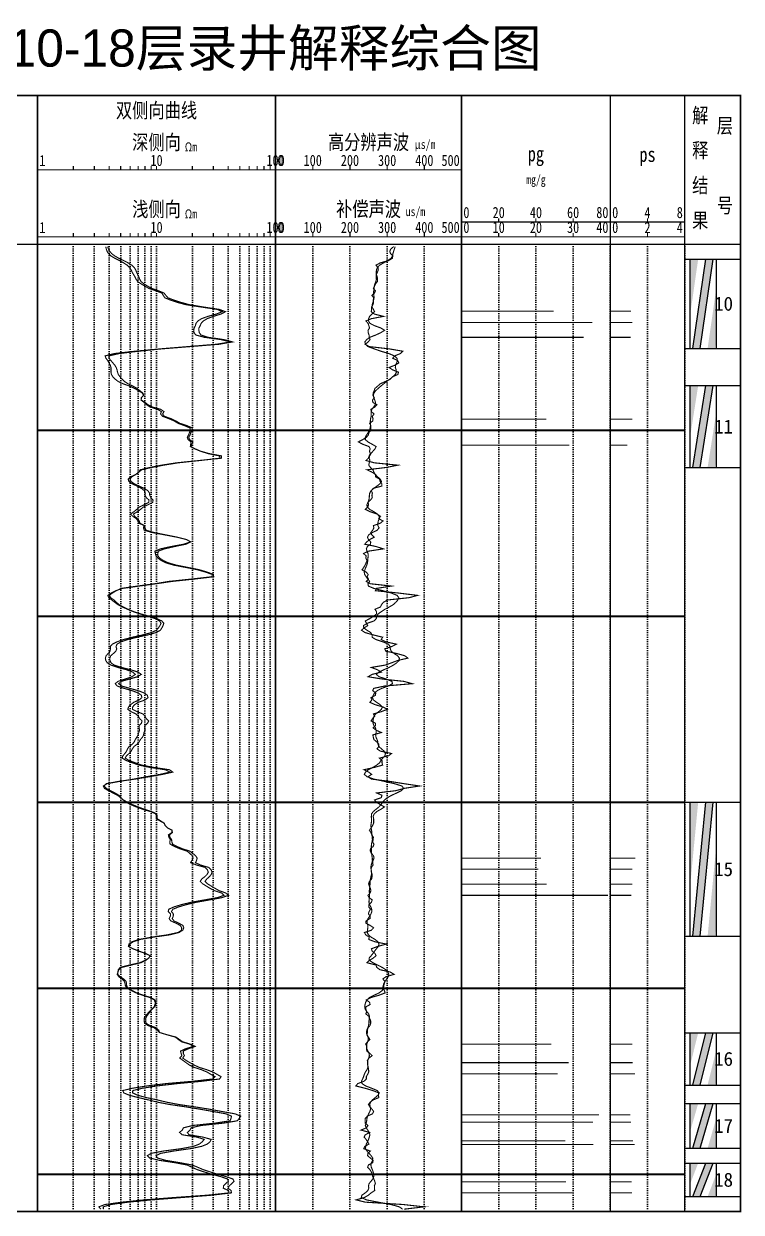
# Model space of a CAD drawing. Extents: x 0 to 339, y -260 to 59.
# Drawn here: x 146.3 to 339.2, y -260.2 to 59.3 of the extents above; entities that cross this region are included whole.
import ezdxf

# ---------------------------------------------------------------- set-up
doc = ezdxf.new("R2010")
doc.units = 0
doc.header["$MEASUREMENT"] = 0
doc.linetypes.add('DASHED', pattern=[0.75, 0.5, -0.25])
doc.linetypes.add('DOTX2', pattern=[0.5, 0, -0.5])
for name, color, linetype, true_color in [('OutFrame', 18, 'CONTINUOUS', 0x000000), ('pg1', 18, 'CONTINUOUS', 0x000000), ('pg2', 12, 'DOTX2', 0xba1419), ('ps1', 18, 'CONTINUOUS', 0x000000), ('ps2', 12, 'DOTX2', 0xba1419), ('层号', 12, 'CONTINUOUS', 0xba1419), ('浅侧向1', 240, 'DOTX2', 0xed1c24), ('深侧向1', 152, 'CONTINUOUS', 0x0072bc), ('补偿声波1', 18, 'CONTINUOUS', 0x000000), ('解释结果', 18, 'CONTINUOUS', 0x000000), ('高分辨声波1', 240, 'DASHED', 0xed1c24)]:
    doc.layers.add(name, color=color, linetype=linetype, true_color=true_color)
doc.layers.add('产状', color=1, linetype='CONTINUOUS')
doc.styles.add('diTxtStyle', font='宋体', dxfattribs={"width": 0.8})
doc.styles.add('kdcTxtStyle', font='宋体', dxfattribs={"width": 0.8})
doc.styles.add('隶书', font='隶书')
doc.styles.add('黑体', font='simhei_0.ttf', dxfattribs={"height": 4})

# ---------------------------------------------------------------- blocks, each defined once
blk = doc.blocks.new('CHY')
at = {"layer": '产状'}
h = blk.add_hatch(color=256, dxfattribs=at)
h.paths.add_polyline_path([(3.626, 1.001), (1.626, 1.001), (1.5, 0.928), (1.5, -0.227)])
h.paths.add_polyline_path([(7.626, 1.001), (5.626, 1.001), (2.162, -0.999), (4.162, -0.999)])
h.paths.add_polyline_path([(8.5, 0.35), (6.162, -0.999), (8.162, -0.999), (8.5, -0.804)])
for p, q in [((1.5, -1), (1.5, 1.001)), ((1.5, -1), (1.5, 1)), ((2.188, -1), (5.652, 1)), ((4.188, -1), (7.652, 1)), ((4.188, -1), (7.652, 1)), ((8.5, 1), (8.5, -1)), ((8.5, 1), (8.5, -1))]:
    blk.add_line(p, q, dxfattribs=at)

msp = doc.modelspace()

# ---------------------------------------------------------------- linework, layer by layer
at = {"layer": 'OutFrame', "const_width": 0.4, "elevation": 1}
for points in [[(0, 0), (339, 0), (339, 40), (0, 40), (0, 0)], [(120, 0), (150, 0), (150, 40), (120, 40), (120, 0)], [(150, 0), (214, 0), (214, 40), (150, 40), (150, 0)], [(214, 0), (264, 0), (264, 40), (214, 40), (214, 0)], [(264, 0), (304, 0), (304, 40), (264, 40), (264, 0)], [(304, 0), (324, 0), (324, 40), (304, 40), (304, 0)], [(324, 0), (339, 0), (339, 40), (324, 40), (324, 0)], [(0, 0), (339, 0), (339, -260), (0, -260), (0, 0)], [(120, 0), (150, 0), (150, -260), (120, -260), (120, 0)], [(150, 0), (214, 0), (214, -260), (150, -260), (150, 0)], [(214, 0), (264, 0), (264, -260), (214, -260), (214, 0)], [(264, 0), (304, 0), (304, -260), (264, -260), (264, 0)], [(304, 0), (324, 0), (324, -260), (304, -260), (304, 0)], [(324, 0), (339, 0), (339, -260), (324, -260), (324, 0)]]:
    msp.add_lwpolyline(points, dxfattribs=at)
at = {"layer": 'OutFrame', "color": 8, "linetype": 'DOTX2', "elevation": 1}
for points in [[(159.63, 0), (159.63, -260)], [(165.27, 0), (165.27, -260)], [(169.27, 0), (169.27, -260)], [(172.37, 0), (172.37, -260)], [(174.9, 0), (174.9, -260)], [(177.04, 0), (177.04, -260)], [(178.9, 0), (178.9, -260)], [(180.54, 0), (180.54, -260)], [(182, 0), (182, -260)], [(191.63, 0), (191.63, -260)], [(197.27, 0), (197.27, -260)], [(201.27, 0), (201.27, -260)], [(204.37, 0), (204.37, -260)], [(206.9, 0), (206.9, -260)], [(209.04, 0), (209.04, -260)], [(210.9, 0), (210.9, -260)], [(212.54, 0), (212.54, -260)], [(214, 0), (214, -260)], [(224, 0), (224, -260)], [(234, 0), (234, -260)], [(244, 0), (244, -260)], [(254, 0), (254, -260)], [(264, 0), (264, -260)], [(274, 0), (274, -260)], [(284, 0), (284, -260)], [(294, 0), (294, -260)], [(304, 0), (304, -260)], [(314, 0), (314, -260)], [(324, 0), (324, -260)]]:
    msp.add_lwpolyline(points, dxfattribs=at)
at = {"layer": 'OutFrame', "color": 7, "linetype": 'Continuous', "const_width": 0.6, "elevation": 1}
for points in [[(150, -50), (214, -50)], [(214, -50), (264, -50)], [(264, -50), (304, -50)], [(304, -50), (324, -50)], [(150, -100), (214, -100)], [(214, -100), (264, -100)], [(264, -100), (304, -100)], [(304, -100), (324, -100)], [(150, -150), (214, -150)], [(214, -150), (264, -150)], [(264, -150), (304, -150)], [(304, -150), (324, -150)], [(150, -200), (214, -200)], [(214, -200), (264, -200)], [(264, -200), (304, -200)], [(304, -200), (324, -200)], [(150, -250), (214, -250)], [(214, -250), (264, -250)], [(264, -250), (304, -250)], [(304, -250), (324, -250)]]:
    msp.add_lwpolyline(points, dxfattribs=at)
at = {"layer": 'pg1', "const_width": 0.3}
for points in [[(264, 2), (304, 2)], [(274, 2), (274, 3)], [(284, 2), (284, 3)], [(294, 2), (294, 3)], [(304, 2), (304, 3)]]:
    msp.add_lwpolyline(points, dxfattribs=at)
at = {"layer": 'pg1', "const_width": 0.3, "elevation": 1}
for points in [[(264, -21), (299.21, -21)], [(264, -25), (296.8, -25)], [(264, -50), (292.69, -50)], [(264, -165), (285.36, -165)], [(264, -175), (303.37, -175)], [(264, -215), (288.18, -215)], [(264, -220), (292.77, -220)], [(264, -223), (289.82, -223)], [(264, -234), (300.97, -234)], [(264, -236), (299.38, -236)], [(264, -241), (291.9, -241)], [(264, -242), (299.43, -242)], [(264, -250), (289.71, -250)], [(264, -252), (292.11, -252)], [(264, -255), (293.95, -255)]]:
    msp.add_lwpolyline(points, dxfattribs=at)
at = {"layer": 'pg2', "const_width": 0.3}
for points in [[(274, 6), (274, 7)], [(284, 6), (284, 7)], [(294, 6), (294, 7)], [(304, 6), (304, 7)], [(264, 6), (304, 6)]]:
    msp.add_lwpolyline(points, dxfattribs=at)
at = {"layer": 'pg2', "const_width": 0.3, "elevation": 1}
for points in [[(264, -18), (288.76, -18)], [(264, -47), (286.81, -47)], [(264, -54), (292.99, -54)], [(264, -168), (284.67, -168)], [(264, -172), (286.88, -172)]]:
    msp.add_lwpolyline(points, dxfattribs=at)
at = {"layer": 'ps1', "const_width": 0.3}
for points in [[(304, 2), (324, 2)], [(314, 2), (314, 3)], [(324, 2), (324, 3)]]:
    msp.add_lwpolyline(points, dxfattribs=at)
at = {"layer": 'ps1', "const_width": 0.3, "elevation": 1}
for points in [[(304, -18), (309.55, -18)], [(304, -21), (309.9, -21)], [(304, -25), (309.5, -25)], [(304, -47), (309.95, -47)], [(304, -50), (308.2, -50)], [(304, -54), (308.6, -54)], [(304, -165), (310.75, -165)], [(304, -168), (309.95, -168)], [(304, -172), (309.9, -172)], [(304, -175), (309.65, -175)], [(304, -215), (309.95, -215)], [(304, -220), (310.05, -220)], [(304, -223), (310.65, -223)], [(304, -234), (309.4, -234)], [(304, -236), (309.6, -236)], [(304, -241), (310.1, -241)], [(304, -242), (310.55, -242)], [(304, -250), (309.75, -250)], [(304, -252), (309.75, -252)], [(304, -255), (309.8, -255)]]:
    msp.add_lwpolyline(points, dxfattribs=at)
at = {"layer": 'ps2', "const_width": 0.3}
for points in [[(314, 6), (314, 7)], [(324, 6), (324, 7)], [(304, 6), (324, 6)]]:
    msp.add_lwpolyline(points, dxfattribs=at)
at = {"layer": '层号', "elevation": 1}
for points in [[(324, -4), (334, -4)], [(324, -28), (334, -28)], [(324, -38), (334, -38)], [(324, -60), (334, -60)], [(324, -150), (334, -150)], [(324, -186), (334, -186)], [(324, -212), (334, -212)], [(324, -226), (334, -226)], [(324, -231), (334, -231)], [(324, -243), (334, -243)], [(324, -247), (334, -247)], [(324, -256), (334, -256)]]:
    msp.add_lwpolyline(points, dxfattribs=at)
at = {"layer": '浅侧向1', "const_width": 0.3}
for points in [[(150, 2), (214, 2)], [(159.63, 2), (159.63, 3)], [(165.27, 2), (165.27, 3)], [(169.27, 2), (169.27, 3)], [(172.37, 2), (172.37, 3)], [(174.9, 2), (174.9, 3)], [(177.04, 2), (177.04, 3)], [(178.9, 2), (178.9, 3)], [(180.54, 2), (180.54, 3)], [(182, 2), (182, 3)], [(191.63, 2), (191.63, 3)], [(197.27, 2), (197.27, 3)], [(201.27, 2), (201.27, 3)], [(204.37, 2), (204.37, 3)], [(206.9, 2), (206.9, 3)], [(209.04, 2), (209.04, 3)], [(210.9, 2), (210.9, 3)], [(212.54, 2), (212.54, 3)], [(214, 2), (214, 3)]]:
    msp.add_lwpolyline(points, dxfattribs=at)
at = {"layer": '浅侧向1', "const_width": 0.3, "elevation": 1}
msp.add_lwpolyline([(168.36, -0.62), (168.48, -1.25), (168.71, -1.88), (169.06, -2.5), (169.73, -3.12), (170.78, -3.75), (172.04, -4.38), (173.16, -5), (174.12, -5.62), (174.78, -6.25), (175.17, -6.88), (175.45, -7.5), (175.82, -8.12), (176.2, -8.75), (176.49, -9.38), (176.92, -10), (177.82, -10.62), (178.91, -11.25), (179.95, -11.88), (181.84, -12.5), (183.43, -13.12), (183.82, -13.75), (184.24, -14.38), (185.73, -15), (187.58, -15.62), (189.98, -16.25), (194.11, -16.88), (198.31, -17.5), (199.64, -18.12), (198.11, -18.75), (195.81, -19.38), (194.08, -20), (193.12, -20.62), (192.62, -21.25), (192.45, -21.88), (192.11, -22.5), (192.01, -23.12), (192.08, -23.75), (192.56, -24.38), (194.82, -25), (199.37, -25.62), (201.87, -26.25), (198.09, -26.88), (190.46, -27.5), (182.95, -28.12), (176.19, -28.75), (170.61, -29.38), (168.19, -30), (168.39, -30.62), (168.88, -31.25), (169.22, -31.88), (169.56, -32.5), (169.76, -33.12), (169.77, -33.75), (169.75, -34.38), (169.87, -35), (170.27, -35.62), (170.88, -36.25), (171.69, -36.88), (173.02, -37.5), (174.78, -38.12), (176.11, -38.75), (177.19, -39.38), (178.19, -40), (178.5, -40.62), (177.85, -41.25), (177.9, -41.88), (178.93, -42.5), (179.7, -43.12), (180.9, -43.75), (183.16, -44.38), (184, -45), (183.62, -45.62), (184.11, -46.25), (185.88, -46.88), (187.21, -47.5), (188.25, -48.12), (190.16, -48.75), (191.61, -49.38), (191.53, -50), (191.21, -50.62), (191.03, -51.25), (190.65, -51.88), (190.91, -52.5), (191.73, -53.12), (191.48, -53.75), (191.24, -54.38), (192.4, -55), (193.85, -55.62), (196.06, -56.25), (199.42, -56.88), (199.47, -57.5), (193.56, -58.12), (187.37, -58.75), (183.35, -59.38), (180.19, -60), (177.63, -60.62), (177.2, -61.25), (176.4, -61.88), (175.06, -62.5), (174.38, -63.12), (174.56, -63.75), (175.45, -64.38), (176.76, -65), (177.96, -65.62), (178.75, -66.25), (178.98, -66.88), (178.91, -67.5), (179.27, -68.12), (179.97, -68.75), (179.91, -69.38), (178.72, -70), (177.4, -70.62), (176.7, -71.25), (175.93, -71.88), (175, -72.5), (175.63, -73.12), (176.54, -73.75), (177.06, -74.38), (177.36, -75), (178.64, -75.62), (178.49, -76.25), (178.71, -76.88), (180.95, -77.5), (184.25, -78.12), (187.54, -78.75), (190.09, -79.38), (191.14, -80), (189.33, -80.62), (185.92, -81.25), (183.04, -81.88), (181.53, -82.5), (181.68, -83.12), (181.85, -83.75), (182.41, -84.38), (183.22, -85), (184.48, -85.62), (186.65, -86.25), (189.91, -86.88), (193.04, -87.5), (195.16, -88.12), (196.98, -88.75), (196.9, -89.38), (191.33, -90), (185.39, -90.62), (181.53, -91.25), (176.86, -91.88), (172.53, -92.5), (171.19, -93.12), (170.11, -93.75), (169.31, -94.38), (169.68, -95), (170.54, -95.62), (171.22, -96.25), (171.95, -96.88), (173.07, -97.5), (174.38, -98.12), (175.86, -98.75), (177.81, -99.38), (180.09, -100), (182.09, -100.62), (183.43, -101.25), (183.96, -101.88), (183.75, -102.5), (183.43, -103.12), (183.04, -103.75), (181.85, -104.38), (179.73, -105), (176.79, -105.62), (174.25, -106.25), (172.46, -106.88), (171.37, -107.5), (171.11, -108.12), (171.29, -108.75), (171.07, -109.38), (170.41, -110), (169.68, -110.62), (169.44, -111.25), (169.48, -111.88), (169.76, -112.5), (170.61, -113.12), (172.56, -113.75), (175.08, -114.38), (177.04, -115), (177.91, -115.62), (176.88, -116.25), (174.69, -116.88), (172.5, -117.5), (171.83, -118.12), (172.64, -118.75), (174.84, -119.38), (177.09, -120), (178.69, -120.62), (179.54, -121.25), (179.7, -121.88), (178.92, -122.5), (177.12, -123.12), (176.11, -123.75), (175.58, -124.38), (175.53, -125), (176.77, -125.62), (178.33, -126.25), (178.9, -126.88), (179.24, -127.5), (179.9, -128.12), (179.58, -128.75), (178.86, -129.38), (178.86, -130), (178.91, -130.62), (178.64, -131.25), (178.52, -131.88), (178.24, -132.5), (177.66, -133.12), (177.34, -133.75), (176.81, -134.38), (175.94, -135), (175.52, -135.62), (175.18, -136.25), (174.62, -136.88), (173.92, -137.5), (173.57, -138.12), (174.56, -138.75), (176.26, -139.38), (177.98, -140), (181.21, -140.62), (185.47, -141.25), (186.38, -141.88), (183.62, -142.5), (180.1, -143.12), (176.28, -143.75), (171.84, -144.38), (168.47, -145), (167.87, -145.62), (168.48, -146.25), (169.64, -146.88), (170.81, -147.5), (171.89, -148.12), (172.44, -148.75), (172.97, -149.38), (173.83, -150), (175.04, -150.62), (176.58, -151.25), (178.3, -151.88), (180.4, -152.5), (181.82, -153.12), (181.96, -153.75), (181.91, -154.38), (182.9, -155), (184.03, -155.62), (184.3, -156.25), (184.99, -156.88), (186.19, -157.5), (186.15, -158.12), (185.18, -158.75), (185.3, -159.38), (185.72, -160), (185.56, -160.62), (185.65, -161.25), (186.83, -161.88), (188.27, -162.5), (190.2, -163.12), (190.95, -163.75), (191.62, -164.38), (191.83, -165), (191.5, -165.62), (191.17, -166.25), (192.8, -166.88), (195.06, -167.5), (195.66, -168.12), (195.92, -168.75), (195.61, -169.38), (194.99, -170), (194.16, -170.62), (193.74, -171.25), (194.36, -171.88), (195.36, -172.5), (196.36, -173.12), (197.57, -173.75), (199.45, -174.38), (200.17, -175), (198.39, -175.62), (194.88, -176.25), (191.34, -176.88), (188.73, -177.5), (186.7, -178.12), (185.3, -178.75), (185.14, -179.38), (185.77, -180), (185.71, -180.62), (185.4, -181.25), (185.82, -181.88), (187.22, -182.5), (188.38, -183.12), (188.77, -183.75), (188.71, -184.38), (187.78, -185), (185, -185.62), (180.77, -186.25), (177.21, -186.88), (175.39, -187.5), (174.58, -188.12), (174.43, -188.75), (175.69, -189.38), (177.3, -190), (179.01, -190.62), (180.31, -191.25), (179.89, -191.88), (178.91, -192.5), (177.53, -193.12), (174.71, -193.75), (172.25, -194.38), (171.69, -195), (171.63, -195.62), (171.55, -196.25), (172.2, -196.88), (173.17, -197.5), (173.79, -198.12), (173.95, -198.75), (173.96, -199.38), (174.4, -200), (175.44, -200.62), (176.69, -201.25), (178.49, -201.88), (180.49, -202.5), (181.56, -203.12), (181.8, -203.75), (181.77, -204.38), (181.48, -205), (180.82, -205.62), (180.28, -206.25), (179.84, -206.88), (179.36, -207.5), (179.08, -208.12), (179.13, -208.75), (179.17, -209.38), (180.17, -210), (181.9, -210.62), (182.58, -211.25), (182.82, -211.88), (184.82, -212.5), (187.06, -213.12), (187.85, -213.75), (188.73, -214.38), (190.88, -215), (191.93, -215.62), (189.83, -216.25), (188.46, -216.88), (188.61, -217.5), (188.81, -218.12), (188.24, -218.75), (189.09, -219.38), (189.96, -220), (190.82, -220.62), (192.09, -221.25), (194.04, -221.88), (195.56, -222.5), (196.58, -223.12), (197.73, -223.75), (197.14, -224.38), (191.75, -225), (184.57, -225.62), (179.46, -226.25), (175.45, -226.88), (172.92, -227.5), (173.19, -228.12), (174.7, -228.75), (177.08, -229.38), (179.8, -230), (182.29, -230.62), (185.59, -231.25), (189.88, -231.88), (193.69, -232.5), (197.19, -233.12), (200.68, -233.75), (202.16, -234.38), (202.02, -235), (201.78, -235.62), (197.73, -236.25), (191.72, -236.88), (189.24, -237.5), (188.92, -238.12), (188.18, -238.75), (188.9, -239.38), (192.85, -240), (194.81, -240.62), (194.3, -241.25), (193.52, -241.88), (191.91, -242.5), (188.59, -243.12), (183.83, -243.75), (180.5, -244.38), (179.54, -245), (180.18, -245.62), (182.72, -246.25), (186.92, -246.88), (190.22, -247.5), (191.55, -248.12), (192.92, -248.75), (194.87, -249.38), (196.87, -250), (199.22, -250.62), (201.06, -251.25), (201.29, -251.88), (200.59, -252.5), (200, -253.12), (199.97, -253.75), (201.36, -254.38), (201.48, -255), (195.73, -255.62), (186.76, -256.25), (178.75, -256.88), (172.67, -257.5), (168.15, -258.12), (166.51, -258.75), (167, -259.38)], dxfattribs=at)
at = {"layer": '深侧向1', "const_width": 0.3}
for points in [[(150, 20), (214, 20)], [(159.63, 20), (159.63, 21)], [(165.27, 20), (165.27, 21)], [(169.27, 20), (169.27, 21)], [(172.37, 20), (172.37, 21)], [(174.9, 20), (174.9, 21)], [(177.04, 20), (177.04, 21)], [(178.9, 20), (178.9, 21)], [(180.54, 20), (180.54, 21)], [(182, 20), (182, 21)], [(191.63, 20), (191.63, 21)], [(197.27, 20), (197.27, 21)], [(201.27, 20), (201.27, 21)], [(204.37, 20), (204.37, 21)], [(206.9, 20), (206.9, 21)], [(209.04, 20), (209.04, 21)], [(210.9, 20), (210.9, 21)], [(212.54, 20), (212.54, 21)], [(214, 20), (214, 21)]]:
    msp.add_lwpolyline(points, dxfattribs=at)
at = {"layer": '深侧向1', "const_width": 0.3, "elevation": 1}
msp.add_lwpolyline([(168.85, -0.62), (169.05, -1.25), (169.42, -1.88), (169.94, -2.5), (170.74, -3.12), (171.85, -3.75), (173.18, -4.38), (174.37, -5), (175.37, -5.62), (176.03, -6.25), (176.4, -6.88), (176.63, -7.5), (176.92, -8.12), (177.25, -8.75), (177.47, -9.38), (177.82, -10), (178.59, -10.62), (179.61, -11.25), (180.7, -11.88), (182.55, -12.5), (184.03, -13.12), (184.52, -13.75), (185.07, -14.38), (186.65, -15), (188.6, -15.62), (190.87, -16.25), (194.68, -16.88), (198.88, -17.5), (200.54, -18.12), (199.33, -18.75), (197.27, -19.38), (195.6, -20), (194.59, -20.62), (193.99, -21.25), (193.74, -21.88), (193.4, -22.5), (193.37, -23.12), (193.51, -23.75), (193.94, -24.38), (195.85, -25), (200.08, -25.62), (202.44, -26.25), (198.75, -26.88), (191.05, -27.5), (183.34, -28.12), (177.08, -28.75), (171.91, -29.38), (169.25, -30), (169.19, -30.62), (169.73, -31.25), (170.25, -31.88), (170.78, -32.5), (171.16, -33.12), (171.38, -33.75), (171.52, -34.38), (171.73, -35), (172.18, -35.62), (172.77, -36.25), (173.38, -36.88), (174.32, -37.5), (175.67, -38.12), (176.75, -38.75), (177.55, -39.38), (178.35, -40), (178.57, -40.62), (177.95, -41.25), (177.84, -41.88), (178.67, -42.5), (179.31, -43.12), (180.28, -43.75), (182.34, -44.38), (183.29, -45), (183.09, -45.62), (183.65, -46.25), (185.35, -46.88), (186.76, -47.5), (187.77, -48.12), (189.52, -48.75), (191, -49.38), (191.12, -50), (190.84, -50.62), (190.62, -51.25), (190.26, -51.88), (190.49, -52.5), (191.25, -53.12), (191.19, -53.75), (191.09, -54.38), (192.3, -55), (193.82, -55.62), (195.8, -56.25), (198.87, -56.88), (199.13, -57.5), (193.66, -58.12), (187.76, -58.75), (183.89, -59.38), (180.63, -60), (177.99, -60.62), (177.26, -61.25), (176.45, -61.88), (175.37, -62.5), (174.88, -63.12), (175.14, -63.75), (176.03, -64.38), (177.32, -65), (178.69, -65.62), (179.69, -66.25), (180.12, -66.88), (180.18, -67.5), (180.49, -68.12), (181.07, -68.75), (180.96, -69.38), (179.75, -70), (178.49, -70.62), (177.71, -71.25), (176.88, -71.88), (175.8, -72.5), (176.09, -73.12), (176.87, -73.75), (177.35, -74.38), (177.56, -75), (178.79, -75.62), (178.88, -76.25), (179.21, -76.88), (181.38, -77.5), (184.52, -78.12), (187.62, -78.75), (190.06, -79.38), (191.23, -80), (189.91, -80.62), (186.84, -81.25), (184.12, -81.88), (182.45, -82.5), (182.35, -83.12), (182.38, -83.75), (182.87, -84.38), (183.78, -85), (185.14, -85.62), (187.3, -86.25), (190.44, -86.88), (193.54, -87.5), (195.62, -88.12), (197.31, -88.75), (197.36, -89.38), (192.09, -90), (186.19, -90.62), (181.89, -91.25), (177.31, -91.88), (172.88, -92.5), (171.05, -93.12), (169.8, -93.75), (168.91, -94.38), (169.15, -95), (169.97, -95.62), (170.79, -96.25), (171.62, -96.88), (172.82, -97.5), (174.23, -98.12), (175.74, -98.75), (177.64, -99.38), (179.75, -100), (181.6, -100.62), (182.82, -101.25), (183.21, -101.88), (182.92, -102.5), (182.49, -103.12), (181.95, -103.75), (180.62, -104.38), (178.32, -105), (175.54, -105.62), (173.14, -106.25), (171.34, -106.88), (170.1, -107.5), (169.58, -108.12), (169.62, -108.75), (169.48, -109.38), (169.02, -110), (168.43, -110.62), (168.25, -111.25), (168.35, -111.88), (168.75, -112.5), (169.74, -113.12), (171.62, -113.75), (173.96, -114.38), (175.6, -115), (176.29, -115.62), (175.4, -116.25), (173.55, -116.88), (171.63, -117.5), (170.9, -118.12), (171.43, -118.75), (173.31, -119.38), (175.45, -120), (177.07, -120.62), (177.94, -121.25), (178.05, -121.88), (177.31, -122.5), (175.88, -123.12), (175.02, -123.75), (174.48, -124.38), (174.27, -125), (175.12, -125.62), (176.46, -126.25), (177.09, -126.88), (177.47, -127.5), (178.11, -128.12), (177.95, -128.75), (177.33, -129.38), (177.33, -130), (177.42, -130.62), (177.23, -131.25), (177.01, -131.88), (176.7, -132.5), (176.29, -133.12), (176.02, -133.75), (175.5, -134.38), (174.63, -135), (174.21, -135.62), (173.94, -136.25), (173.5, -136.88), (172.94, -137.5), (172.77, -138.12), (173.79, -138.75), (175.49, -139.38), (177.24, -140), (180.19, -140.62), (184.34, -141.25), (185.65, -141.88), (182.97, -142.5), (179.35, -143.12), (175.99, -143.75), (172.07, -144.38), (168.69, -145), (167.68, -145.62), (167.99, -146.25), (169.09, -146.88), (170.3, -147.5), (171.51, -148.12), (172.33, -148.75), (173.12, -149.38), (174.2, -150), (175.49, -150.62), (177.03, -151.25), (178.75, -151.88), (180.68, -152.5), (182.04, -153.12), (182.17, -153.75), (182.15, -154.38), (183.1, -155), (184.1, -155.62), (184.32, -156.25), (184.91, -156.88), (186.1, -157.5), (186.3, -158.12), (185.5, -158.75), (185.59, -159.38), (186.05, -160), (186.11, -160.62), (186.31, -161.25), (187.5, -161.88), (188.97, -162.5), (190.91, -163.12), (191.76, -163.75), (192.52, -164.38), (192.92, -165), (192.76, -165.62), (192.47, -166.25), (193.87, -166.88), (196.03, -167.5), (196.65, -168.12), (196.94, -168.75), (196.72, -169.38), (196.22, -170), (195.51, -170.62), (195.06, -171.25), (195.66, -171.88), (196.67, -172.5), (197.71, -173.12), (198.81, -173.75), (200.6, -174.38), (201.35, -175), (199.65, -175.62), (196.22, -176.25), (192.71, -176.88), (190.07, -177.5), (187.95, -178.12), (186.39, -178.75), (186.01, -179.38), (186.51, -180), (186.5, -180.62), (186.23, -181.25), (186.67, -181.88), (187.99, -182.5), (189.1, -183.12), (189.33, -183.75), (189.06, -184.38), (188.05, -185), (185.62, -185.62), (181.15, -186.25), (177.53, -186.88), (175.7, -187.5), (174.81, -188.12), (174.55, -188.75), (175.63, -189.38), (177.21, -190), (178.94, -190.62), (180.25, -191.25), (179.95, -191.88), (179.11, -192.5), (177.82, -193.12), (175.21, -193.75), (172.67, -194.38), (171.87, -195), (171.65, -195.62), (171.41, -196.25), (171.85, -196.88), (172.69, -197.5), (173.32, -198.12), (173.55, -198.75), (173.65, -199.38), (174.17, -200), (175.28, -200.62), (176.55, -201.25), (178.27, -201.88), (180.24, -202.5), (181.37, -203.12), (181.65, -203.75), (181.59, -204.38), (181.34, -205), (180.68, -205.62), (180.07, -206.25), (179.52, -206.88), (178.99, -207.5), (178.65, -208.12), (178.68, -208.75), (178.77, -209.38), (179.68, -210), (181.35, -210.62), (182.22, -211.25), (182.78, -211.88), (184.86, -212.5), (187.23, -213.12), (188.14, -213.75), (188.99, -214.38), (191.04, -215), (192.37, -215.62), (190.57, -216.25), (189.19, -216.88), (189.2, -217.5), (189.48, -218.12), (189.06, -218.75), (189.92, -219.38), (191, -220), (192.07, -220.62), (193.46, -221.25), (195.47, -221.88), (197.14, -222.5), (198.23, -223.12), (199.35, -223.75), (198.96, -224.38), (194.12, -225), (187.63, -225.62), (182.12, -226.25), (178.13, -226.88), (175.61, -227.5), (175.57, -228.12), (176.92, -228.75), (179.27, -229.38), (182.17, -230), (184.74, -230.62), (188.04, -231.25), (192.34, -231.88), (196.2, -232.5), (199.59, -233.12), (203.11, -233.75), (204.64, -234.38), (204.23, -235), (203.72, -235.62), (199.98, -236.25), (193.99, -236.88), (191.33, -237.5), (191, -238.12), (190.29, -238.75), (190.74, -239.38), (194.47, -240), (196.69, -240.62), (196.4, -241.25), (195.64, -241.88), (194.09, -242.5), (191.04, -243.12), (186.63, -243.75), (183.08, -244.38), (181.86, -245), (182.27, -245.62), (184.44, -246.25), (188.27, -246.88), (191.56, -247.5), (193.1, -248.12), (194.54, -248.75), (196.5, -249.38), (198.43, -250), (200.68, -250.62), (202.51, -251.25), (202.85, -251.88), (202.21, -252.5), (201.55, -253.12), (201.2, -253.75), (202.08, -254.38), (202.11, -255), (196.87, -255.62), (188.76, -256.25), (180.64, -256.88), (174.3, -257.5), (169.73, -258.12), (167.67, -258.75), (167.72, -259.38)], dxfattribs=at)
at = {"layer": '补偿声波1', "const_width": 0.3}
for points in [[(214, 2), (264, 2)], [(224, 2), (224, 3)], [(234, 2), (234, 3)], [(244, 2), (244, 3)], [(254, 2), (254, 3)], [(264, 2), (264, 3)]]:
    msp.add_lwpolyline(points, dxfattribs=at)
at = {"layer": '补偿声波1', "const_width": 0.3, "elevation": 1}
msp.add_lwpolyline([(246.17, -0.62), (245.96, -1.25), (245.74, -1.88), (245.56, -2.5), (245.47, -3.12), (245.06, -3.75), (244.15, -4.38), (243.03, -5), (241.97, -5.62), (241.38, -6.25), (241.13, -6.88), (241.07, -7.5), (241.04, -8.12), (241.06, -8.75), (241.12, -9.38), (240.98, -10), (240.7, -10.62), (240.55, -11.25), (240.48, -11.88), (240.4, -12.5), (240.34, -13.12), (240.44, -13.75), (240.47, -14.38), (240.35, -15), (240.19, -15.62), (239.97, -16.25), (239.95, -16.88), (240.31, -17.5), (240.61, -18.12), (239.91, -18.75), (239.29, -19.38), (239.02, -20), (239, -20.62), (239.38, -21.25), (240.6, -21.88), (242.3, -22.5), (243.32, -23.12), (242.32, -23.75), (240.96, -24.38), (239.35, -25), (238.49, -25.62), (238.01, -26.25), (238.18, -26.88), (238.87, -27.5), (240.54, -28.12), (242.34, -28.75), (244.49, -29.38), (245.94, -30), (246.65, -30.62), (246.75, -31.25), (246.57, -31.88), (246.28, -32.5), (246.2, -33.12), (246.43, -33.75), (246.49, -34.38), (246.18, -35), (245.53, -35.62), (244.72, -36.25), (243.85, -36.88), (243.08, -37.5), (242.32, -38.12), (241.58, -38.75), (240.91, -39.38), (240.46, -40), (240.29, -40.62), (240.41, -41.25), (240.67, -41.88), (240.87, -42.5), (240.8, -43.12), (240.36, -43.75), (239.9, -44.38), (239.7, -45), (239.72, -45.62), (239.71, -46.25), (239.54, -46.88), (239.48, -47.5), (239.5, -48.12), (239.52, -48.75), (239.44, -49.38), (239.24, -50), (238.9, -50.62), (238.47, -51.25), (238.13, -51.88), (238.13, -52.5), (238.83, -53.12), (239.96, -53.75), (241.04, -54.38), (240.74, -55), (240.18, -55.62), (239.65, -56.25), (239.3, -56.88), (239.16, -57.5), (239.37, -58.12), (239.19, -58.75), (239.06, -59.38), (239.51, -60), (240.17, -60.62), (240.43, -61.25), (240.79, -61.88), (241.42, -62.5), (242.17, -63.12), (242.47, -63.75), (242.06, -64.38), (241.27, -65), (240.37, -65.62), (239.67, -66.25), (239.32, -66.88), (239.23, -67.5), (239.19, -68.12), (239.11, -68.75), (238.85, -69.38), (238.56, -70), (238.63, -70.62), (239.29, -71.25), (240.43, -71.88), (241.37, -72.5), (241.84, -73.12), (241.89, -73.75), (241.62, -74.38), (241.52, -75), (241.5, -75.62), (241.84, -76.25), (241.29, -76.88), (240.03, -77.5), (239.02, -78.12), (238.71, -78.75), (238.99, -79.38), (239.59, -80), (239.51, -80.62), (238.67, -81.25), (238.41, -81.88), (238.58, -82.5), (238.86, -83.12), (238.91, -83.75), (238.83, -84.38), (238.78, -85), (238.71, -85.62), (238.53, -86.25), (238.25, -86.88), (238.01, -87.5), (237.83, -88.12), (237.97, -88.75), (238.35, -89.38), (238.83, -90), (239.29, -90.62), (238.85, -91.25), (238.97, -91.88), (240.42, -92.5), (242.81, -93.12), (245.14, -93.75), (246.67, -94.38), (247.15, -95), (246.87, -95.62), (246.34, -96.25), (245.63, -96.88), (244.57, -97.5), (243.41, -98.12), (242.43, -98.75), (241.56, -99.38), (241.16, -100), (241.08, -100.62), (240.47, -101.25), (238.68, -101.88), (237.63, -102.5), (237.71, -103.12), (238.59, -103.75), (239.6, -104.38), (239.96, -105), (239.95, -105.62), (240.97, -106.25), (242.9, -106.88), (244.35, -107.5), (244.82, -108.12), (244.85, -108.75), (245.08, -109.38), (245.88, -110), (246.82, -110.62), (247.29, -111.25), (247.21, -111.88), (246.58, -112.5), (245.69, -113.12), (244.53, -113.75), (243.1, -114.38), (241.76, -115), (241.12, -115.62), (241.82, -116.25), (243.77, -116.88), (245.29, -117.5), (245.45, -118.12), (244.27, -118.75), (242.55, -119.38), (241.33, -120), (240.62, -120.62), (240.27, -121.25), (240.04, -121.88), (240.31, -122.5), (241.16, -123.12), (242.11, -123.75), (242.7, -124.38), (242.46, -125), (241.77, -125.62), (240.93, -126.25), (240.43, -126.88), (240.3, -127.5), (240.19, -128.12), (240.21, -128.75), (240.45, -129.38), (240.85, -130), (241.03, -130.62), (241.04, -131.25), (240.92, -131.88), (241, -132.5), (241.28, -133.12), (241.49, -133.75), (241.55, -134.38), (241.74, -135), (242.47, -135.62), (243.18, -136.25), (243.54, -136.88), (243.41, -137.5), (242.83, -138.12), (242.33, -138.75), (241.97, -139.38), (241.2, -140), (240.18, -140.62), (238.96, -141.25), (238.19, -141.88), (237.85, -142.5), (238.62, -143.12), (240.38, -143.75), (243.28, -144.38), (245.99, -145), (247.97, -145.62), (248.42, -146.25), (247.79, -146.88), (246.58, -147.5), (245.22, -148.12), (244.09, -148.75), (243.29, -149.38), (242.79, -150), (242.35, -150.62), (241.8, -151.25), (241.01, -151.88), (240.26, -152.5), (239.81, -153.12), (239.76, -153.75), (239.77, -154.38), (239.81, -155), (239.72, -155.62), (239.63, -156.25), (239.7, -156.88), (239.8, -157.5), (239.89, -158.12), (239.92, -158.75), (239.97, -159.38), (240.05, -160), (239.94, -160.62), (239.8, -161.25), (239.74, -161.88), (239.77, -162.5), (239.8, -163.12), (239.83, -163.75), (239.91, -164.38), (240.01, -165), (240.04, -165.62), (239.92, -166.25), (239.71, -166.88), (239.62, -167.5), (239.71, -168.12), (239.8, -168.75), (239.78, -169.38), (239.64, -170), (239.52, -170.62), (239.41, -171.25), (239.4, -171.88), (239.36, -172.5), (239.29, -173.12), (239.21, -173.75), (239.23, -174.38), (239.26, -175), (239.23, -175.62), (239.15, -176.25), (239.11, -176.88), (239.25, -177.5), (239.61, -178.12), (239.84, -178.75), (239.87, -179.38), (239.66, -180), (239.29, -180.62), (238.87, -181.25), (238.64, -181.88), (238.62, -182.5), (238.83, -183.12), (238.8, -183.75), (238.71, -184.38), (238.66, -185), (238.96, -185.62), (239.68, -186.25), (240.77, -186.88), (241.51, -187.5), (241.81, -188.12), (241.64, -188.75), (241.11, -189.38), (240.64, -190), (240.2, -190.62), (239.7, -191.25), (239.15, -191.88), (239.24, -192.5), (240.19, -193.12), (241.43, -193.75), (242.66, -194.38), (243.61, -195), (244.21, -195.62), (244.44, -196.25), (244.3, -196.88), (243.88, -197.5), (243.45, -198.12), (243.21, -198.75), (243.1, -199.38), (243, -200), (242.66, -200.62), (241.83, -201.25), (240.47, -201.88), (239.25, -202.5), (238.55, -203.12), (238.23, -203.75), (238.06, -204.38), (237.97, -205), (238.1, -205.62), (238.51, -206.25), (239.03, -206.88), (239.25, -207.5), (239.22, -208.12), (239.12, -208.75), (239.11, -209.38), (239, -210), (238.8, -210.62), (238.53, -211.25), (238.46, -211.88), (238.55, -212.5), (238.87, -213.12), (238.93, -213.75), (238.77, -214.38), (238.52, -215), (238.47, -215.62), (238.54, -216.25), (238.83, -216.88), (239.13, -217.5), (239.24, -218.12), (239.04, -218.75), (238.78, -219.38), (238.71, -220), (238.77, -220.62), (238.84, -221.25), (238.59, -221.88), (238.16, -222.5), (237.88, -223.12), (237.67, -223.75), (237.41, -224.38), (237.1, -225), (237.26, -225.62), (238.23, -226.25), (239.87, -226.88), (241.33, -227.5), (241.9, -228.12), (241.54, -228.75), (240.8, -229.38), (240.05, -230), (239.51, -230.62), (239.33, -231.25), (239.46, -231.88), (239.55, -232.5), (239.34, -233.12), (239.02, -233.75), (238.72, -234.38), (238.58, -235), (238.5, -235.62), (238.36, -236.25), (238.13, -236.88), (238.38, -237.5), (238.79, -238.12), (239.17, -238.75), (239.37, -239.38), (239.21, -240), (239, -240.62), (238.73, -241.25), (238.4, -241.88), (238.24, -242.5), (238.16, -243.12), (238.58, -243.75), (239.12, -244.38), (239.71, -245), (240.1, -245.62), (240.09, -246.25), (239.78, -246.88), (239.63, -247.5), (239.75, -248.12), (240.02, -248.75), (240.25, -249.38), (240.39, -250), (240.41, -250.62), (240.15, -251.25), (239.66, -251.88), (239.14, -252.5), (238.99, -253.12), (239.07, -253.75), (238.81, -254.38), (238.11, -255), (237.21, -255.62), (237.03, -256.25), (238.45, -256.88), (241.57, -257.5), (245.01, -258.12), (247.28, -258.75), (248.15, -259.38)], dxfattribs=at)
at = {"layer": '解释结果', "elevation": 1}
for points in [[(324, -4), (339, -4)], [(324, -28), (339, -28)], [(324, -38), (339, -38)], [(324, -60), (339, -60)], [(324, -150), (339, -150)], [(324, -186), (339, -186)], [(324, -212), (339, -212)], [(324, -226), (339, -226)], [(324, -231), (339, -231)], [(324, -243), (339, -243)], [(324, -247), (339, -247)], [(324, -256), (339, -256)]]:
    msp.add_lwpolyline(points, dxfattribs=at)
at = {"layer": '高分辨声波1', "const_width": 0.3}
for points in [[(214, 20), (264, 20)], [(224, 20), (224, 21)], [(234, 20), (234, 21)], [(244, 20), (244, 21)], [(254, 20), (254, 21)], [(264, 20), (264, 21)]]:
    msp.add_lwpolyline(points, dxfattribs=at)
at = {"layer": '高分辨声波1', "const_width": 0.3, "elevation": 1}
msp.add_lwpolyline([(245.76, -0.62), (245, -1.25), (244.71, -1.88), (244.92, -2.5), (245.52, -3.12), (245.42, -3.75), (244.39, -4.38), (242.14, -5), (241, -5.62), (241.56, -6.25), (241.62, -6.88), (241.38, -7.5), (241.1, -8.12), (241.33, -8.75), (241.4, -9.38), (241.4, -10), (240.89, -10.62), (240.62, -11.25), (240.31, -11.88), (240.85, -12.5), (240.59, -13.12), (239.89, -13.75), (240.4, -14.38), (240.26, -15), (240.36, -15.62), (240.18, -16.25), (239.79, -16.88), (239.83, -17.5), (239.72, -18.12), (240.55, -18.75), (243.02, -19.38), (239.75, -20), (238.28, -20.62), (238.88, -21.25), (239.08, -21.88), (239.27, -22.5), (238.87, -23.12), (238.9, -23.75), (239.14, -24.38), (239.2, -25), (239.39, -25.62), (238.9, -26.25), (238.1, -26.88), (239.19, -27.5), (244.59, -28.12), (248.22, -28.75), (247.56, -29.38), (246.03, -30), (245.48, -30.62), (246.84, -31.25), (247.15, -31.88), (246.12, -32.5), (244.51, -33.12), (245.46, -33.75), (247.06, -34.38), (246.89, -35), (245.41, -35.62), (244.87, -36.25), (243.56, -36.88), (242.14, -37.5), (241.46, -38.12), (240.73, -38.75), (240.51, -39.38), (240.25, -40), (240.18, -40.62), (240.54, -41.25), (240.06, -41.88), (240.16, -42.5), (241.26, -43.12), (240.7, -43.75), (239.62, -44.38), (239.78, -45), (240.48, -45.62), (240.01, -46.25), (240.2, -46.88), (240.14, -47.5), (239.29, -48.12), (239.64, -48.75), (239.55, -49.38), (239.62, -50), (239.1, -50.62), (238.97, -51.25), (238.42, -51.88), (237.47, -52.5), (236.25, -53.12), (237.43, -53.75), (239.14, -54.38), (239.44, -55), (239.25, -55.62), (239.49, -56.25), (239.18, -56.88), (238.95, -57.5), (238.32, -58.12), (240.56, -58.75), (246.87, -59.38), (243.7, -60), (238.59, -60.62), (239.91, -61.25), (240.92, -61.88), (240.9, -62.5), (241.94, -63.12), (242.12, -63.75), (242.6, -64.38), (242.55, -65), (240.23, -65.62), (239.74, -66.25), (240.04, -66.88), (239.91, -67.5), (240, -68.12), (239.53, -68.75), (238.89, -69.38), (238.99, -70), (238.8, -70.62), (238.14, -71.25), (239.41, -71.88), (241.26, -72.5), (242.21, -73.12), (241.77, -73.75), (242.88, -74.38), (242.13, -75), (240.31, -75.62), (240.43, -76.25), (240.1, -76.88), (239.59, -77.5), (239.87, -78.12), (240.5, -78.75), (239.29, -79.38), (238.52, -80), (237.99, -80.62), (241.04, -81.25), (242.96, -81.88), (238.93, -82.5), (237.66, -83.12), (238.35, -83.75), (238.28, -84.38), (238.62, -85), (238.35, -85.62), (238.05, -86.25), (237.7, -86.88), (237.25, -87.5), (238.34, -88.12), (238.91, -88.75), (238.62, -89.38), (238.97, -90), (238.38, -90.62), (239.48, -91.25), (245.14, -91.88), (241.14, -92.5), (240.86, -93.12), (247.05, -93.75), (252.16, -94.38), (249.9, -95), (244.11, -95.62), (242.98, -96.25), (242.49, -96.88), (242.19, -97.5), (240.73, -98.12), (241.13, -98.75), (241.16, -99.38), (240.36, -100), (239.34, -100.62), (238.13, -101.25), (238.44, -101.88), (238.78, -102.5), (237.79, -103.12), (237.11, -103.75), (238.08, -104.38), (240.23, -105), (242.79, -105.62), (242.4, -106.25), (243.68, -106.88), (246.49, -107.5), (245.28, -108.12), (243.38, -108.75), (243.61, -109.38), (246.58, -110), (248.77, -110.62), (249.57, -111.25), (246.82, -111.88), (245.22, -112.5), (243.48, -113.12), (239.74, -113.75), (241.41, -114.38), (242.45, -115), (239.96, -115.62), (238.88, -116.25), (242.73, -116.88), (248.54, -117.5), (250.75, -118.12), (243.33, -118.75), (240.38, -119.38), (240.13, -120), (240.93, -120.62), (240.86, -121.25), (239.66, -121.88), (239.89, -122.5), (239.35, -123.12), (240.75, -123.75), (242.89, -124.38), (244.07, -125), (242.49, -125.62), (240.31, -126.25), (240.65, -126.88), (240.08, -127.5), (239.69, -128.12), (240.84, -128.75), (240.9, -129.38), (240.23, -130), (241.06, -130.62), (242.45, -131.25), (240.17, -131.88), (240.27, -132.5), (240.43, -133.12), (241.18, -133.75), (241.78, -134.38), (241.8, -135), (241.27, -135.62), (242.17, -136.25), (245.17, -136.88), (244.4, -137.5), (241.94, -138.12), (242.61, -138.75), (242.62, -139.38), (242.79, -140), (240.57, -140.62), (237.76, -141.25), (239.03, -141.88), (239.84, -142.5), (238.87, -143.12), (239.74, -143.75), (244.69, -144.38), (248.55, -145), (252.71, -145.62), (248.62, -146.25), (246.32, -146.88), (241.18, -147.5), (242.61, -148.12), (242.43, -148.75), (240.61, -149.38), (241.14, -150), (242.16, -150.62), (243.28, -151.25), (242.31, -151.88), (241.2, -152.5), (240.53, -153.12), (240.25, -153.75), (240.36, -154.38), (240.39, -155), (240.37, -155.62), (240.09, -156.25), (239.69, -156.88), (239.25, -157.5), (239.62, -158.12), (239.88, -158.75), (240.28, -159.38), (240.26, -160), (240.09, -160.62), (240.45, -161.25), (240.24, -161.88), (239.51, -162.5), (239.47, -163.12), (239.77, -163.75), (240.35, -164.38), (240.48, -165), (240.2, -165.62), (240.14, -166.25), (240.2, -166.88), (239.78, -167.5), (239.68, -168.12), (239.75, -168.75), (239.97, -169.38), (239.95, -170), (239.82, -170.62), (239.25, -171.25), (239.01, -171.88), (239.2, -172.5), (239.5, -173.12), (239.62, -173.75), (239.44, -174.38), (238.82, -175), (239.16, -175.62), (239.99, -176.25), (239.76, -176.88), (239.11, -177.5), (239.05, -178.12), (239.51, -178.75), (239.14, -179.38), (238.97, -180), (239.45, -180.62), (239.4, -181.25), (238.34, -181.88), (238.27, -182.5), (239.48, -183.12), (240.37, -183.75), (239.76, -184.38), (237.9, -185), (238.23, -185.62), (239.18, -186.25), (239.07, -186.88), (240.74, -187.5), (243.77, -188.12), (241.46, -188.75), (239.78, -189.38), (239.97, -190), (240.72, -190.62), (241.03, -191.25), (240.26, -191.88), (239.23, -192.5), (238.56, -193.12), (240.99, -193.75), (241.22, -194.38), (242.04, -195), (244.82, -195.62), (245.86, -196.25), (243.7, -196.88), (242.84, -197.5), (243.41, -198.12), (243.1, -198.75), (242.94, -199.38), (242.74, -200), (243.28, -200.62), (243.46, -201.25), (241.77, -201.88), (239.61, -202.5), (238.42, -203.12), (239.27, -203.75), (239.4, -204.38), (238.28, -205), (238.26, -205.62), (238.53, -206.25), (238.26, -206.88), (239.04, -207.5), (239.29, -208.12), (239.58, -208.75), (239.58, -209.38), (239.39, -210), (238.88, -210.62), (238.66, -211.25), (238.7, -211.88), (238.57, -212.5), (238.97, -213.12), (239.35, -213.75), (238.72, -214.38), (238.21, -215), (238.54, -215.62), (238.48, -216.25), (238.53, -216.88), (239.36, -217.5), (239.97, -218.12), (239.14, -218.75), (238.67, -219.38), (238.83, -220), (238.79, -220.62), (238.91, -221.25), (239.01, -221.88), (239.06, -222.5), (238.77, -223.12), (238.39, -223.75), (238.41, -224.38), (237.75, -225), (236.11, -225.62), (235.59, -226.25), (238.11, -226.88), (240.15, -227.5), (241.77, -228.12), (241.63, -228.75), (241.77, -229.38), (240.28, -230), (239.42, -230.62), (238.97, -231.25), (239.37, -231.88), (239.93, -232.5), (240.38, -233.12), (240.07, -233.75), (238.65, -234.38), (238.11, -235), (238.1, -235.62), (238.11, -236.25), (238.85, -236.88), (238.45, -237.5), (236.99, -238.12), (239.31, -238.75), (238.13, -239.38), (237.8, -240), (238.35, -240.62), (238.72, -241.25), (239.12, -241.88), (237.97, -242.5), (237.73, -243.12), (239.46, -243.75), (238.84, -244.38), (238.74, -245), (239.48, -245.62), (240.23, -246.25), (240.13, -246.88), (238.97, -247.5), (238.75, -248.12), (239.36, -248.75), (239.75, -249.38), (240.03, -250), (240.12, -250.62), (240.41, -251.25), (240.68, -251.88), (240.83, -252.5), (240.57, -253.12), (240.62, -253.75), (240.64, -254.38), (239.7, -255), (238.96, -255.62), (237.87, -256.25), (235.67, -256.88), (238.2, -257.5), (248.24, -258.12), (253.94, -258.75), (248.57, -259.38)], dxfattribs=at)

# ---------------------------------------------------------------- block references
at = {"layer": '解释结果'}
for p, yscale in [((324, -16), 11.99999999999988), ((324, -49), 11.00000000000022), ((324, -168), 18.00000000000011), ((324, -219), 6.999999999999886), ((324, -237), 5.999999999999673), ((324, -251.5), 4.499999999999886)]:
    msp.add_blockref('CHY', p, dxfattribs=dict(at, yscale=yscale))

# ---------------------------------------------------------------- texts
at = {"layer": 'OutFrame', "color": 18, "true_color": 0x000000}
for s, insert, char_height, attachment_point, style in [('肇榆76-斜26井10-18层录井解释综合图', (169.5, 52.14), 10, 5, '隶书'), ('双侧向曲线', (182, 38), 4, 2, 'diTxtStyle'), ('解', (326, 32.2), 4, 7, 'diTxtStyle'), ('释', (326, 22.8), 4, 7, 'diTxtStyle'), ('结', (326, 13.4), 4, 7, 'diTxtStyle'), ('果', (326, 4), 4, 7, 'diTxtStyle')]:
    msp.add_mtext(s, dxfattribs=dict(at, insert=insert, char_height=char_height, attachment_point=attachment_point, style=style))
at = {"layer": 'pg1', "char_height": 3, "style": 'kdcTxtStyle'}
for s, insert, attachment_point in [('0', (264.5, 3), 7), ('10', (274, 3), 8), ('20', (284, 3), 8), ('30', (294, 3), 8), ('40', (303.5, 3), 9)]:
    msp.add_mtext(s, dxfattribs=dict(at, insert=insert, attachment_point=attachment_point))
at = {"layer": 'pg2', "color": 18, "true_color": 0x000000, "attachment_point": 8, "style": 'diTxtStyle'}
for s, insert, char_height in [('pg', (284, 21), 4), ('mg/g', (284, 15.4), 2.4)]:
    msp.add_mtext(s, dxfattribs=dict(at, insert=insert, char_height=char_height))
at = {"layer": 'pg2', "char_height": 3, "style": 'kdcTxtStyle'}
for s, insert, attachment_point in [('0', (264.5, 7), 7), ('20', (274, 7), 8), ('40', (284, 7), 8), ('60', (294, 7), 8), ('80', (303.5, 7), 9)]:
    msp.add_mtext(s, dxfattribs=dict(at, insert=insert, attachment_point=attachment_point))
at = {"layer": 'ps1', "char_height": 3, "style": 'kdcTxtStyle'}
for s, insert, attachment_point in [('0', (304.5, 3), 7), ('2', (314, 3), 8), ('4', (323.5, 3), 9)]:
    msp.add_mtext(s, dxfattribs=dict(at, insert=insert, attachment_point=attachment_point))
at = {"layer": 'ps2', "color": 18, "true_color": 0x000000, "insert": (314, 21), "char_height": 4, "attachment_point": 8, "style": 'diTxtStyle'}
msp.add_mtext('ps', dxfattribs=at)
at = {"layer": 'ps2', "char_height": 3, "style": 'kdcTxtStyle'}
for s, insert, attachment_point in [('0', (304.5, 7), 7), ('4', (314, 7), 8), ('8', (323.5, 7), 9)]:
    msp.add_mtext(s, dxfattribs=dict(at, insert=insert, attachment_point=attachment_point))
at = {"layer": '层号', "char_height": 3.75, "width": 15, "attachment_point": 6, "style": '黑体'}
for s, insert in [('10', (337, -16)), ('11', (337, -49)), ('15', (337, -168)), ('16', (337, -219)), ('17', (337, -237)), ('18', (337, -251.5))]:
    msp.add_mtext(s, dxfattribs=dict(at, insert=insert))
at = {"layer": '浅侧向1', "color": 18, "true_color": 0x000000, "style": 'diTxtStyle'}
for s, insert, char_height, attachment_point in [('浅侧向', (182, 7), 4, 8), ('Ωm', (189.6, 7), 2.4, 7)]:
    msp.add_mtext(s, dxfattribs=dict(at, insert=insert, char_height=char_height, attachment_point=attachment_point))
at = {"layer": '浅侧向1', "char_height": 3, "style": 'kdcTxtStyle'}
for s, insert, attachment_point in [('1', (150.5, 3), 7), ('10', (182, 3), 8), ('100', (214, 3), 8)]:
    msp.add_mtext(s, dxfattribs=dict(at, insert=insert, attachment_point=attachment_point))
at = {"layer": '深侧向1', "color": 18, "true_color": 0x000000, "style": 'diTxtStyle'}
for s, insert, char_height, attachment_point in [('深侧向', (182, 25), 4, 8), ('Ωm', (189.6, 25), 2.4, 7)]:
    msp.add_mtext(s, dxfattribs=dict(at, insert=insert, char_height=char_height, attachment_point=attachment_point))
at = {"layer": '深侧向1', "char_height": 3, "style": 'kdcTxtStyle'}
for s, insert, attachment_point in [('1', (150.5, 21), 7), ('10', (182, 21), 8), ('100', (214, 21), 8)]:
    msp.add_mtext(s, dxfattribs=dict(at, insert=insert, attachment_point=attachment_point))
at = {"layer": '补偿声波1', "color": 18, "true_color": 0x000000, "style": 'diTxtStyle'}
for s, insert, char_height, attachment_point in [('补偿声波', (239, 7), 4, 8), ('us/m', (249, 7), 2.4, 7)]:
    msp.add_mtext(s, dxfattribs=dict(at, insert=insert, char_height=char_height, attachment_point=attachment_point))
at = {"layer": '补偿声波1', "char_height": 3, "style": 'kdcTxtStyle'}
for s, insert, attachment_point in [('0', (214.5, 3), 7), ('100', (224, 3), 8), ('200', (234, 3), 8), ('300', (244, 3), 8), ('400', (254, 3), 8), ('500', (263.5, 3), 9)]:
    msp.add_mtext(s, dxfattribs=dict(at, insert=insert, attachment_point=attachment_point))
at = {"layer": '解释结果', "color": 18, "true_color": 0x000000, "char_height": 4, "attachment_point": 9, "style": 'diTxtStyle'}
for s, insert in [('层', (337, 29.4)), ('号', (337, 8))]:
    msp.add_mtext(s, dxfattribs=dict(at, insert=insert))
at = {"layer": '高分辨声波1', "color": 18, "true_color": 0x000000, "style": 'diTxtStyle'}
for s, insert, char_height, attachment_point in [('高分辨声波', (239, 25), 4, 8), ('μs/m', (251.4, 25), 2.4, 7)]:
    msp.add_mtext(s, dxfattribs=dict(at, insert=insert, char_height=char_height, attachment_point=attachment_point))
at = {"layer": '高分辨声波1', "char_height": 3, "style": 'kdcTxtStyle'}
for s, insert, attachment_point in [('0', (214.5, 21), 7), ('100', (224, 21), 8), ('200', (234, 21), 8), ('300', (244, 21), 8), ('400', (254, 21), 8), ('500', (263.5, 21), 9)]:
    msp.add_mtext(s, dxfattribs=dict(at, insert=insert, attachment_point=attachment_point))

doc.saveas('drawing.dxf')
